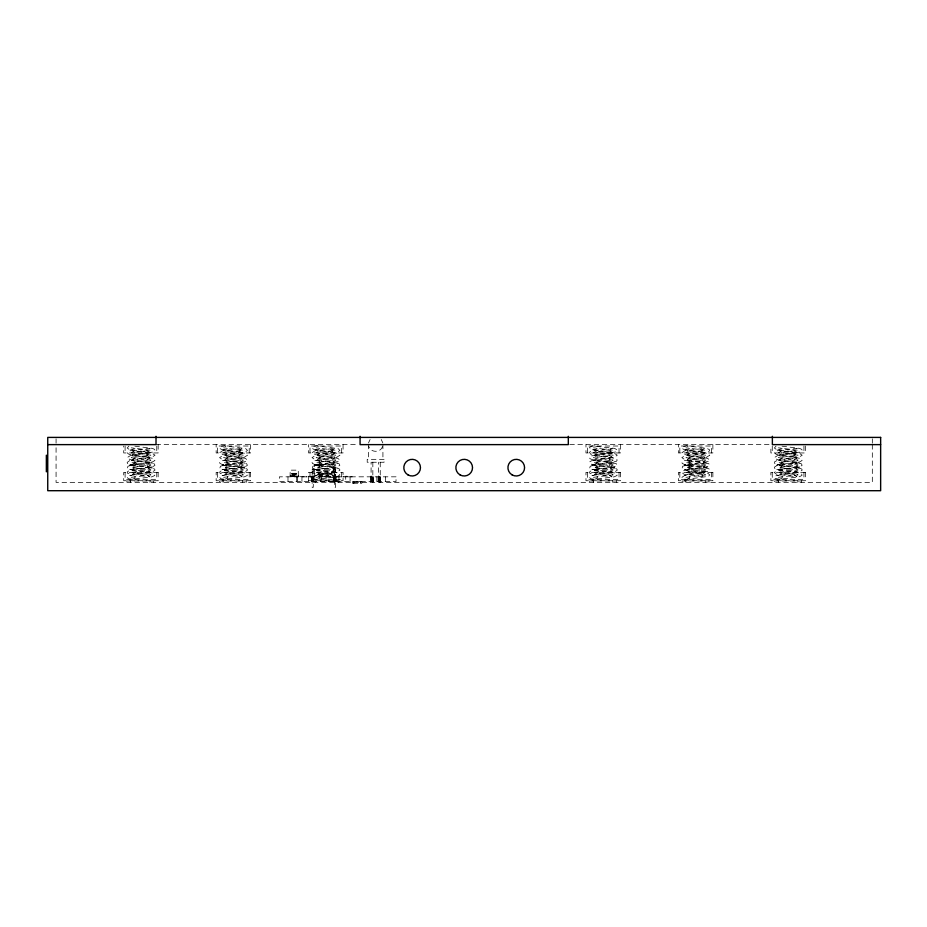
<?xml version="1.0" encoding="UTF-8"?>
<svg xmlns="http://www.w3.org/2000/svg" width="927" height="927" viewBox="0 0 927 927"><rect width="100%" height="100%" fill="white"/><g stroke="black" fill="none" stroke-linecap="round" stroke-linejoin="round"><path stroke-width="0.7" stroke-dasharray="4.63 3.48" d="M334.091 471.82L335.447 471.97L332.642 471.252L331.692 469.757L335.099 467.95L313.882 470.719L312.028 472.55L314.288 474.242L334.635 476.826L331.715 474.798L334.867 472.874L314.102 475.551L312.237 476.791L312.654 478.344L316.153 479.375L336.756 476.86L339.908 474.937L336.988 472.909L316.976 470.406L320.244 472.272L317.428 474.346L337.544 471.797L339.919 470.14L339.549 469.108L337.219 468.042L316.71 465.481L319.433 466.281L320.221 467.787L316.64 469.514L337.301 466.93L339.873 465.331L339.131 463.813L337.474 463.164L316.455 460.534L317.81 460.684M368.517 442.886L370.105 439.479M312.167 469.247L313.256 469.085L313.28 487.324L312.167 487.324L312.19 469.085C314.856 468.402 310.707 470.638 313.28 469.247M335.47 469.398L334.38 469.247L335.47 469.085L335.493 487.324L334.38 487.324L334.404 469.085L335.4 468.946L335.168 469.746L334.404 469.398M382.48 446.629C380.557 452.863 370.765 452.863 368.842 446.629M313.256 469.398L312.19 469.398M128.865 446.154L127.208 448.019L129.56 449.676L149.56 452.202L147.196 451.182L146.79 450.151L150.116 448.286L130.012 450.8L127.103 452.816L129.293 454.531L149.826 457.162L146.779 455.18L149.85 453.222L130.278 455.678L127.126 457.614L130.058 459.618L150.058 462.121L146.814 460.221L147.254 459.189L149.629 458.17L129.467 460.719L127.138 462.399L127.52 463.442L129.861 464.497L149.942 467.011M776.038 446.154L774.381 448.019L776.733 449.676L796.733 452.202L794.369 451.182L793.964 450.151L797.29 448.286L777.185 450.8L774.277 452.816L776.467 454.531L797 457.162L793.952 455.18L797.023 453.222L777.44 455.678L774.3 457.614L777.232 459.618L797.22 462.121L793.987 460.221L794.427 459.189L796.803 458.17L776.641 460.719L774.532 461.878L774.694 463.442L777.035 464.497L797.44 467.046L793.976 465.273L794.868 463.767L797.626 463.013L776.849 465.609L774.312 467.208L774.566 468.251L776.78 469.363L796.664 471.855L794.335 470.8L793.964 469.757L797.359 467.95L777.116 470.476L774.3 472.55L776.548 474.242L796.896 476.826L793.976 474.798L797.127 472.874L776.374 475.551L774.497 476.791L774.914 478.344L779.456 479.305L799.016 476.86L801.994 475.47L801.681 473.906L799.248 472.909L779.236 470.406L782.504 472.272L779.688 474.346L799.816 471.797L802.191 470.14L801.82 469.108L799.491 468.042L778.981 465.481L781.704 466.281L782.492 467.787L778.9 469.514L799.561 466.93L802.145 465.331L801.403 463.813L799.734 463.164L778.726 460.534L780.082 460.684M130.73 465.481L127.972 466.235L127.393 468.251L129.618 469.363L149.49 471.855L147.161 470.8L146.79 469.757L150.186 467.95L128.969 470.719L127.196 472.017L127.787 473.546L149.722 476.826L146.802 474.798L149.954 472.874L129.201 475.551L127.196 477.324L128.389 478.772L132.283 479.305L151.843 476.86L154.832 475.47L154.508 473.906L152.074 472.909L132.063 470.406L135.33 472.272L132.515 474.346L152.642 471.797L155.018 470.14L154.647 469.108L152.318 468.042L131.808 465.481L134.531 466.281L135.319 467.787L131.727 469.514L152.387 466.93L154.971 465.331L154.23 463.813L152.561 463.164L131.553 460.534L132.909 460.684M223.175 465.481L220.429 466.235L219.85 468.251L222.063 469.363L241.935 471.855L239.606 470.8L239.247 469.757L242.642 467.95L221.426 470.719L219.653 472.017L220.244 473.546L242.179 476.826L239.259 474.798L242.41 472.874L221.646 475.551L219.653 477.324L220.846 478.772L224.74 479.305L244.299 476.86L247.277 475.47L246.964 473.906L244.531 472.909L224.519 470.406L227.787 472.272L224.971 474.346L245.099 471.797L247.463 470.14L247.092 469.108L244.774 468.042L224.253 465.481L226.976 466.281L227.775 467.787L224.183 469.514L244.844 466.93L247.428 465.331L246.675 463.813L245.018 463.164L224.01 460.534L225.354 460.684M315.632 465.481L312.886 466.235L312.306 468.251L314.52 469.363L334.392 471.855M592.99 465.481L590.244 466.235L589.665 468.251L591.878 469.363L611.75 471.855L609.421 470.8L609.051 469.757L612.457 467.95L591.241 470.719L589.468 472.017L590.059 473.546L611.994 476.826L609.074 474.798L612.226 472.874L591.461 475.551L589.456 477.324L590.65 478.772L594.555 479.305L614.114 476.86L617.092 475.47L616.779 473.906L614.346 472.909L594.334 470.406L597.602 472.272L594.786 474.346L614.914 471.797L617.278 470.14L616.907 469.108L614.578 468.042L594.404 465.528M685.447 465.481L682.689 466.235L682.121 468.251L684.335 469.363L705.262 471.97L703.894 471.82M611.681 463.141L609.398 464.23L609.074 465.273L612.538 467.046L592.121 464.497L589.792 463.442L589.63 461.878L591.727 460.719L611.901 458.17L609.514 459.189L609.074 460.221L612.318 462.121L592.33 459.618L589.885 458.645L589.56 457.092L591.542 455.864L612.11 453.222L609.039 455.18L612.087 457.162L590.684 454.23L589.468 452.283L591.299 451.02L612.376 448.286L609.051 450.151L609.456 451.182L611.832 452.202L590.928 449.398L589.502 447.486L592.063 445.91L614.508 448.355L617.22 449.873L617.069 450.928L614.983 452.098L594.705 454.682L597.625 452.666L594.416 450.754L614.242 453.233L617.289 455.215L614.219 457.173L594.45 459.641L597.602 457.695L594.659 455.69L615.018 458.286L617.255 460.012L616.212 461.484L594.242 464.589L597.579 462.747L596.617 461.252L593.813 460.534L595.169 460.684M595.111 465.621L597.324 466.733L597.579 467.787L593.998 469.514L614.659 466.93L616.93 465.841L616.49 463.813L613.465 462.979M704.207 471.855L701.878 470.8L701.507 469.757L704.902 467.95L683.697 470.719L681.843 472.55L684.091 474.242L704.439 476.826L701.519 474.798L704.682 472.874L684.891 475.354L681.913 477.324L683.106 478.772L685.968 479.375L708.437 476.362L709.723 474.937L707.776 473.129L686.78 470.406L690.059 472.272L687.231 474.346L709.004 471.125L709.364 469.108L707.034 468.042L686.525 465.481L689.248 466.281L690.036 467.787L686.443 469.514L707.104 466.93L709.387 465.841L708.946 463.813L705.911 462.979M132.283 479.305L134.728 478.355L135.122 476.802L133.233 475.563L130.174 475.354M224.74 479.305L227.185 478.355L227.567 476.802L225.678 475.563L222.619 475.354M317.196 479.305L319.63 478.355L320.024 476.802L318.135 475.563L315.076 475.354M594.555 479.305L597 478.355L597.382 476.802L595.493 475.563L592.434 475.354M687.011 479.305L689.445 478.355L689.839 476.802L687.95 475.563L684.891 475.354M779.456 479.305L781.901 478.355L782.295 476.802L780.407 475.563L777.336 475.354M134.89 464.96L137.671 464.612M136.883 468.865L139.641 468.517M227.347 464.96L230.116 464.612M229.328 468.865L232.098 468.517M319.803 464.96L322.573 464.612M321.785 468.865L324.543 468.517M597.162 464.96L599.931 464.612M599.143 468.865L601.901 468.517M689.607 464.96L692.388 464.612M691.6 468.865L694.358 468.517M776.849 465.609L777.904 465.481M782.064 464.96L784.845 464.612M784.045 468.865L786.814 468.517M129.687 465.609L150.464 463.013L146.837 464.74L147.578 466.246L149.235 466.907M148.181 463.291L149.085 463.187M150.081 467.22L150.985 467.104M151.344 467.057L152.387 466.93M222.132 465.609L242.909 463.013L239.282 464.74L240.035 466.246L241.692 466.907M240.626 463.291L241.541 463.187M131.228 477.324L150.904 474.867L131.228 472.411L150.904 469.954L131.228 467.498L150.904 465.03L131.228 462.573L150.904 460.116L131.228 457.66L150.904 455.192L131.228 452.735L150.904 450.279L131.228 447.822M242.538 467.22L243.442 467.104M243.801 467.057L244.844 466.93M314.589 465.609L335.365 463.013L331.739 464.74L332.48 466.246L334.149 466.907M333.083 463.291L333.987 463.187M223.685 477.324L243.349 474.867L223.685 472.411L243.349 469.954L223.685 467.498L243.349 465.03L223.685 462.573L243.349 460.116L223.685 457.66L243.349 455.192L223.685 452.735L243.349 450.279L223.685 447.822M316.13 477.324L335.806 474.867L316.13 472.411L335.806 469.954L316.13 467.498L335.806 465.03L316.13 462.573L335.806 460.116L316.13 457.66L335.806 455.192L316.13 452.735L335.806 450.279L316.13 447.822M591.947 465.609L612.724 463.013M612.353 467.22L613.257 467.104M613.604 467.057L614.659 466.93M702.898 463.291L703.802 463.187M684.404 465.609L705.18 463.013L702.411 463.767L701.53 465.273L704.983 467.046L684.578 464.497L682.249 463.442L681.855 462.399L684.184 460.719L704.346 458.17L701.971 459.189L701.53 460.221L704.775 462.121L684.775 459.618L681.843 457.614L684.995 455.678L704.566 453.222L701.496 455.18L704.543 457.162L684.01 454.531L681.82 452.816L684.74 450.8L704.833 448.286L701.507 450.151L701.913 451.182L704.277 452.202L684.288 449.676L682.168 448.529L682.817 446.524L686.606 445.806L706.965 448.355L709.665 449.873L709.526 450.928L707.428 452.098L687.162 454.682L690.082 452.666L686.872 450.754L706.698 453.233L709.746 455.215L706.675 457.173L686.907 459.641L690.047 457.695L687.116 455.69L707.475 458.286L709.711 460.012L708.668 461.484L686.698 464.589L690.036 462.747L689.074 461.252L686.27 460.534L687.625 460.684M593.489 477.324L613.164 474.867L593.489 472.411L613.164 469.954L593.489 467.498L613.164 465.03L593.489 462.573L613.164 460.116L593.489 457.66L613.164 455.192L593.489 452.735L613.164 450.279L593.489 447.822M704.798 467.22L705.714 467.104M706.061 467.057L707.104 466.93M795.354 463.291L796.258 463.187M685.945 477.324L705.621 474.867L685.945 472.411L705.621 469.954L685.945 467.498L705.621 465.03L685.945 462.573L705.621 460.116L685.945 457.66L705.621 455.192L685.945 452.735L705.621 450.279L685.945 447.822M797.255 467.22L798.159 467.104M798.518 467.057L799.561 466.93M778.402 477.324L798.077 474.867L778.402 472.411L798.077 469.954L778.402 467.498L798.077 465.03L778.402 462.573L798.077 460.116L778.402 457.66L798.077 455.192L778.402 452.735L798.077 450.279L778.402 447.822M156.014 444.624L358.633 444.624M569.757 444.624L770.928 444.624M317.127 464.439L320.035 464.439M314.38 468.691L312.723 468.691L312.723 469.804L314.38 469.804M333.28 468.691L334.937 468.691L334.937 469.804L333.28 469.804M334.38 469.247L335.493 469.247M291.808 473.512L296.617 473.512M291.808 473.767L296.617 473.767M291.808 474.021L296.617 474.021M291.808 474.207L296.617 474.207M290.139 475.702L298.274 475.702M291.808 475.957L296.617 475.968M308.679 476.246L313.059 476.246L313.164 481.495M291.808 476.385L304.137 476.826M291.808 476.652L296.617 476.652M312.167 476.536L313.28 476.536M334.38 476.536L335.493 476.536M308.61 480.719L343.06 480.719L343.06 472.388L308.61 472.388L308.679 481.495M311.959 480.986L338.795 480.986L338.795 482.376M777.741 449.838L782.087 448.668L782.179 447.104L780.963 446.246M685.296 449.838L688.309 449.479L689.931 448.158L689.224 446.64L686.606 445.806M592.84 449.838L595.852 449.479L597.486 448.158L596.779 446.64L594.149 445.806M317.509 460.649L319.259 461.252L320.221 462.747L316.883 464.589L338.853 461.484L339.896 460.012L337.66 458.286L317.301 455.69L320.244 457.695L317.092 459.641L336.86 457.173L339.931 455.215L336.883 453.233L317.057 450.754L320.267 452.666L317.347 454.682L337.613 452.098L339.919 450.406L338.112 448.587L316.791 445.806L313.778 446.154L312.144 447.486L312.353 448.529L314.473 449.676L334.473 452.202L332.098 451.182L331.692 450.151L335.018 448.286L314.925 450.8L312.005 452.816L314.195 454.531L334.728 457.162L331.681 455.18L334.751 453.222L315.18 455.678L312.028 457.614L314.96 459.618L334.96 462.121L331.715 460.221L332.156 459.189L334.543 458.17L314.369 460.719L312.04 462.399L312.434 463.442L314.763 464.497L335.18 467.046L333.847 466.872M225.052 460.649L226.802 461.252L227.775 462.747L224.427 464.589L246.397 461.484L247.439 460.012L245.215 458.286L224.855 455.69L227.787 457.695L224.635 459.641L244.415 457.173L247.474 455.215L244.438 453.233L224.612 450.754L227.81 452.666L224.89 454.682L245.168 452.098L247.474 450.406L245.655 448.587L224.334 445.806L221.321 446.154L219.687 447.486L219.896 448.529L222.016 449.676L242.017 452.202L239.653 451.182L239.236 450.151L242.561 448.286L222.468 450.8L219.548 452.816L221.75 454.531L242.271 457.162L239.236 455.18L242.295 453.222L222.723 455.678L219.572 457.614L222.515 459.618L242.503 462.121L239.259 460.221L239.699 459.189L242.086 458.17L221.912 460.719L219.595 462.399L219.977 463.442L222.306 464.497L242.723 467.046L241.391 466.872M315.481 449.838L318.494 449.479L320.128 448.158L319.421 446.64L316.791 445.806M223.025 449.838L226.037 449.479L227.671 448.158L226.964 446.64L224.334 445.806M130.58 449.838L134.913 448.668L135.006 447.104L133.789 446.246M777.394 464.543L778.402 464.659M684.937 464.543L685.957 464.659M592.48 464.543L593.5 464.659M315.122 464.543L316.142 464.659M222.677 464.543L223.685 464.659M130.22 464.543L131.228 464.659L129.861 464.497M777.035 464.497L778.077 464.612M684.578 464.497L685.621 464.612M592.121 464.497L593.176 464.612M314.763 464.497L315.806 464.612M222.306 464.497L223.361 464.612M798.437 467.926L799.491 468.042M798.112 467.892L799.12 467.996M796.351 471.82L797.371 471.936M705.656 467.892L707.034 468.042M614.578 468.042L613.199 467.892L614.219 467.996M611.449 471.82L612.469 471.936M335.841 467.892L337.219 468.042M243.384 467.892L244.404 467.996M243.72 467.926L244.774 468.042M241.634 471.82L242.654 471.936M150.939 467.892L152.318 468.042M149.177 471.82L150.197 471.936M782.029 446.177L799.41 448.355L801.774 449.375L802.191 450.406L799.885 452.098L779.607 454.682L782.527 452.666L779.329 450.754L799.155 453.233L802.203 455.215L799.132 457.173L779.352 459.641L782.504 457.695L779.572 455.69L799.931 458.286L801.507 459.004L802.087 460.545L799.341 462.063L779.143 464.589L782.492 462.747L781.519 461.252L779.769 460.649M799.734 463.164L798.367 462.979M776.78 469.363L778.159 469.549M687.324 460.649L706.258 463.013M684.335 469.363L685.702 469.549M594.867 460.649L613.801 463.013M591.878 469.363L593.257 469.549M337.474 463.164L336.095 462.979M134.855 446.177L152.237 448.355L154.612 449.375L155.018 450.406L152.712 452.098L132.445 454.682L135.354 452.666L132.155 450.754L151.982 453.233L155.029 455.215L151.958 457.173L132.179 459.641L135.33 457.695L132.399 455.69L152.758 458.286L154.334 459.004L154.913 460.545L152.167 462.063L131.97 464.589L135.319 462.747L134.345 461.252L132.596 460.649M314.52 469.363L315.898 469.549M245.018 463.164L243.65 462.979M222.063 469.363L223.442 469.549M152.561 463.164L151.194 462.979M129.618 469.363L130.985 469.549M779.306 465.528L780.314 465.667M686.861 465.528L687.857 465.667M317.046 465.528L318.054 465.667M224.589 465.528L225.597 465.667M132.132 465.528L133.14 465.667M796.108 466.872L797.116 467.011M703.663 466.872L704.659 467.011M611.206 466.872L612.202 467.011M381.229 439.479L382.816 442.886M872.319 438.842L872.319 443.176M872.319 444.624L872.319 482.376L56.072 482.376L56.072 444.624M805.331 446.014L805.331 452.955L770.882 452.955L770.882 446.014M803.941 446.014L803.941 452.955M803.941 472.388L803.941 479.329L772.261 479.329L772.261 472.388M801.531 482.376L801.531 480.986L774.682 480.986L774.682 482.376M797.799 480.719L797.799 482.376M778.402 480.719L778.402 482.376M772.261 446.014L772.261 452.955M712.875 444.624L712.875 452.955L678.425 452.955L678.425 444.624M711.496 452.955L711.496 446.014L679.815 446.014L679.815 452.955M711.496 472.388L711.496 479.329L679.815 479.329L679.815 472.388M708.981 482.376L708.981 480.986L682.133 480.986L682.133 482.376M705.262 480.719L705.262 482.376M685.864 480.719L685.864 482.376M620.43 444.624L620.43 452.955L585.968 452.955L585.968 444.624M619.039 452.955L619.039 446.014L587.359 446.014L587.359 452.955M619.039 472.388L619.039 479.329L587.359 479.329L587.359 472.388M616.432 482.376L616.432 480.986L589.595 480.986L589.595 482.376M612.712 480.719L612.712 482.376M593.315 480.719L593.315 482.376M385.586 476.826L385.586 481.495M382.921 444.172L382.921 459.34M380.441 476.826L380.533 481.495M380.244 462.249L380.244 482.654L378.494 482.654L378.494 462.249M380.047 476.826L380.186 481.495M379.363 476.826L379.363 481.495M378.923 476.826L378.992 481.495M378.68 476.826L378.68 481.495M378.286 476.826L378.286 481.495M378.204 476.826L378.204 481.495M376.849 476.826L376.849 481.495M373.129 476.826L373.129 481.495M373.036 476.826L373.036 481.495M372.839 462.249L372.839 482.654L371.09 482.654L371.09 462.249M372.411 476.826L372.411 481.495M371.959 476.826L371.959 481.495M371.518 476.826L371.518 481.495M371.136 476.826L371.136 481.495M370.881 476.826L370.881 481.495M368.401 444.172L368.401 459.34M361.82 481.495L361.82 483.268L360.36 483.268L360.36 481.495M353.94 481.495L353.94 483.268L352.492 483.268L352.492 481.495M352.272 476.826L343.523 476.826M350.082 481.495L350.082 476.246L345.713 476.246L345.713 481.495M343.06 444.624L343.06 452.955L308.61 452.955L308.61 444.624M341.681 452.955L341.681 446.014L310 446.014L310 452.955M341.681 472.388L341.681 479.329L310 479.329L310 472.388M341.159 476.826L332.411 476.826M338.969 481.495L338.969 476.246L334.601 476.246L334.496 481.495M336.014 476.826L336.014 481.495M335.759 476.826L335.759 481.495M335.389 476.826L335.389 481.495M335.076 480.719L335.076 482.376M334.937 476.826L334.937 481.495M334.114 476.826L334.114 481.495M333.859 476.826L333.859 481.495M333.766 476.826L333.766 481.495M328.494 476.826L328.494 475.053L319.166 475.053L319.166 476.826M328.204 476.826L319.456 476.826M327.324 475.076L327.324 476.687L320.336 476.687L320.336 475.076M327.034 475.053L327.034 476.826M326.014 481.495L326.014 476.246L321.646 476.246L321.646 481.495M320.626 475.053L320.626 476.826M319.989 464.439L320.035 465.169L317.127 465.169L317.185 464.439M319.745 464.439L319.885 465.169M319.56 464.439L319.56 465.169M319.351 464.439L319.351 465.169M319.108 464.439L319.108 465.169M318.853 464.439L318.853 465.169M318.587 464.439L318.587 465.169M318.309 464.439L318.309 465.169M318.054 464.439L318.054 465.169M317.81 464.439L317.81 465.169M317.602 464.439L317.602 465.169M317.416 464.439L317.277 465.169M315.678 480.719L315.678 482.376M315.25 476.826L306.501 476.826M313.801 476.826L313.801 481.495M313.546 476.826L313.546 481.495M312.723 476.826L312.723 481.495M312.272 476.826L312.272 481.495M311.901 476.826L311.959 482.376M311.646 476.826L311.646 481.495M311.553 476.826L311.553 481.495M301.947 481.495L301.947 476.246L290.139 476.235L290.139 470.151L298.274 470.151L298.274 476.235M297.579 476.246L297.579 481.495M296.733 481.495L296.617 473.326L291.808 473.326L291.808 476.826M287.984 476.826L287.984 481.495M250.614 444.624L250.614 452.955L216.153 452.955L216.153 444.624M249.224 452.955L249.224 446.014L217.544 446.014L217.544 452.955M249.224 472.388L249.224 479.329L217.544 479.329L217.544 472.388M246.258 482.376L246.258 480.986L219.409 480.986L219.409 482.376M242.526 480.719L242.526 482.376M223.129 480.719L223.129 482.376M158.158 444.624L158.158 452.955L123.708 452.955L123.708 446.014M156.767 446.014L156.767 452.955M156.767 472.388L156.767 479.329L125.099 479.329L125.099 472.388M153.708 482.376L153.708 480.986L126.86 480.986L126.86 482.376M149.977 480.719L149.977 482.376M130.591 480.719L130.591 482.376M125.099 446.014L125.099 452.955M56.072 438.842L56.072 443.176M384.091 459.34L367.208 459.34L367.208 462.249L384.091 462.249L384.091 459.34M333.28 464.578L314.38 464.578L314.38 473.906L333.28 473.906L333.28 464.578M158.158 472.388L123.708 472.388L123.708 480.719L158.158 480.719L158.158 472.388M250.614 472.388L216.153 472.388L216.153 480.719L250.614 480.719L250.614 472.388M620.43 472.388L585.968 472.388L585.968 480.719L620.43 480.719L620.43 472.388M712.875 472.388L678.425 472.388L678.425 480.719L712.875 480.719L712.875 472.388M805.331 472.388L770.882 472.388L770.882 480.719L805.331 480.719L805.331 472.388M396.026 476.826L279.398 476.826L279.398 481.495L396.026 481.495L396.026 476.826M360.649 481.634L353.65 481.634L353.65 483.245L360.649 483.245L360.649 481.634M379.815 481.495L379.815 476.826L379.746 481.495"/><path stroke-width="1.39" d="M47.741 444.624L156.014 444.624L156.014 436.293M880.65 444.624L772.376 444.624L772.376 436.293M568.309 436.293L568.309 444.624L360.082 444.624L360.082 436.293M46.35 455.169L46.35 471.831M880.65 437.405L47.741 437.405L47.741 490.707L880.65 490.707L880.65 437.405M512.086 474.879A8.331 8.331 0 0 0 524.578 467.66A8.331 8.331 0 0 0 512.086 460.452A8.331 8.331 0 0 0 512.086 474.879M460.024 474.879A8.331 8.331 0 0 0 472.527 467.66A8.331 8.331 0 0 0 460.024 460.452A8.331 8.331 0 0 0 460.024 474.879M407.973 474.879A8.331 8.331 0 0 0 420.464 467.66A8.331 8.331 0 0 0 407.973 460.452A8.331 8.331 0 0 0 407.973 474.879"/></g></svg>
